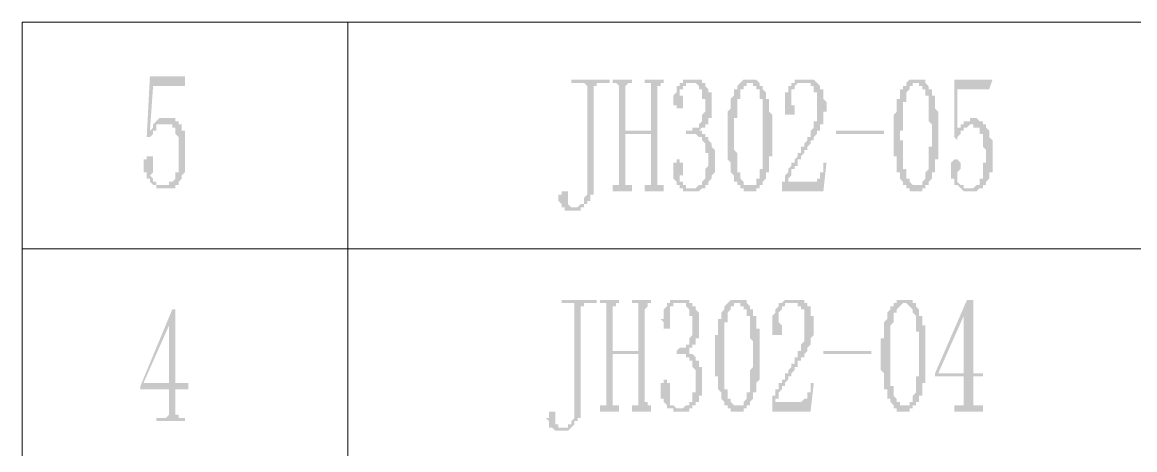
# Model space of a CAD drawing. Header units: millimetres. Extents: x 0 to 275, y 0 to 194.
# Drawn here: x 65.53 to 87.67, y 25.64 to 34.14 of the extents above; entities that cross this region are included whole.
import ezdxf

# ---------------------------------------------------------------- set-up
doc = ezdxf.new("R2010")
doc.units = ezdxf.units.MM

msp = doc.modelspace()

# ---------------------------------------------------------------- hatches: boundary and pattern name
h = msp.add_hatch(color=0)
h.dxf.hatch_style = 2
h.paths.add_polyline_path([(68.453, 32.236833), (68.5165, 32.236833), (68.58, 32.236833), (68.58, 32.173333), (68.6435, 32.173333), (68.6435, 32.109833), (68.707, 32.109833), (68.707, 32.046333), (68.707, 31.982833), (68.7705, 31.982833), (68.7705, 31.919333), (68.7705, 31.855833), (68.7705, 31.792333), (68.7705, 31.728833), (68.7705, 31.665333), (68.7705, 31.601833), (68.7705, 31.538333), (68.7705, 31.474833), (68.7705, 31.411333), (68.7705, 31.347833), (68.7705, 31.284333), (68.7705, 31.220833), (68.7705, 31.157333), (68.707, 31.093833), (68.707, 31.030333), (68.6435, 30.966833), (68.6435, 30.903333), (68.58, 30.903333), (68.58, 30.839833), (68.5165, 30.839833), (68.453, 30.839833), (68.3895, 30.839833), (68.326, 30.839833), (68.2625, 30.839833), (68.199, 30.839833), (68.199, 30.903333), (68.1355, 30.903333), (68.072, 30.966833), (68.072, 31.030333), (68.0085, 31.030333), (68.0085, 31.093833), (68.0085, 31.157333), (67.945, 31.157333), (67.945, 31.220833), (67.945, 31.284333), (67.945, 31.347833), (67.945, 31.411333), (68.0085, 31.411333), (68.0085, 31.474833), (68.072, 31.474833), (68.1355, 31.474833), (68.1355, 31.411333), (68.1355, 31.347833), (68.1355, 31.284333), (68.1355, 31.220833), (68.1355, 31.157333), (68.072, 31.093833), (68.1355, 31.030333), (68.1355, 30.966833), (68.199, 30.966833), (68.199, 30.903333), (68.2625, 30.903333), (68.326, 30.903333), (68.3895, 30.903333), (68.453, 30.903333), (68.453, 30.966833), (68.5165, 30.966833), (68.58, 31.030333), (68.58, 31.093833), (68.58, 31.157333), (68.6435, 31.157333), (68.6435, 31.220833), (68.6435, 31.284333), (68.6435, 31.347833), (68.6435, 31.411333), (68.6435, 31.474833), (68.6435, 31.538333), (68.6435, 31.601833), (68.6435, 31.665333), (68.6435, 31.728833), (68.6435, 31.792333), (68.6435, 31.855833), (68.58, 31.919333), (68.58, 31.982833), (68.58, 32.046333), (68.5165, 32.046333), (68.5165, 32.109833), (68.453, 32.109833), (68.3895, 32.109833), (68.326, 32.109833), (68.2625, 32.109833), (68.199, 32.109833), (68.199, 32.046333), (68.199, 31.982833), (68.1355, 31.982833), (68.1355, 31.919333), (68.072, 31.855833), (68.0085, 31.855833), (68.072, 33.062333), (68.7705, 33.062333), (68.7705, 32.871833), (68.1355, 32.871833), (68.072, 31.982833), (68.1355, 32.046333), (68.1355, 32.109833), (68.199, 32.173333), (68.2625, 32.236833), (68.326, 32.236833), (68.3895, 32.236833)])
h = msp.add_hatch(color=0)
h.dxf.hatch_style = 2
h.paths.add_polyline_path([(76.7715, 32.808333), (76.7715, 32.871833), (76.708, 32.935333), (76.454, 32.935333), (76.454, 32.998833), (77.216, 32.998833), (77.216, 32.935333), (76.962, 32.935333), (76.962, 32.871833), (76.8985, 32.871833), (76.8985, 32.808333), (76.8985, 30.966833), (76.8985, 30.903333), (76.8985, 30.839833), (76.8985, 30.776333), (76.8985, 30.712833), (76.835, 30.712833), (76.835, 30.649333), (76.835, 30.585833), (76.7715, 30.585833), (76.7715, 30.522333), (76.708, 30.522333), (76.708, 30.458833), (76.6445, 30.458833), (76.6445, 30.395333), (76.581, 30.395333), (76.5175, 30.395333), (76.454, 30.395333), (76.3905, 30.395333), (76.327, 30.395333), (76.327, 30.458833), (76.2635, 30.458833), (76.2635, 30.522333), (76.2, 30.585833), (76.2, 30.649333), (76.2, 30.712833), (76.2635, 30.712833), (76.2635, 30.776333), (76.327, 30.776333), (76.3905, 30.776333), (76.3905, 30.712833), (76.3905, 30.649333), (76.3905, 30.585833), (76.3905, 30.522333), (76.454, 30.458833), (76.5175, 30.458833), (76.581, 30.458833), (76.6445, 30.522333), (76.708, 30.522333), (76.708, 30.585833), (76.708, 30.649333), (76.7715, 30.712833), (76.7715, 30.776333), (76.7715, 30.839833), (76.7715, 30.903333), (76.7715, 30.966833)])
h = msp.add_hatch(color=0)
h.dxf.hatch_style = 2
h.paths.add_polyline_path([(78.1685, 30.966833), (78.1685, 30.903333), (78.232, 30.903333), (78.2955, 30.903333), (78.2955, 30.776333), (77.9145, 30.776333), (77.9145, 30.903333), (77.978, 30.903333), (78.0415, 30.903333), (78.0415, 30.966833), (78.0415, 31.919333), (77.5335, 31.919333), (77.5335, 30.966833), (77.5335, 30.903333), (77.597, 30.903333), (77.6605, 30.903333), (77.6605, 30.776333), (77.2795, 30.776333), (77.2795, 30.903333), (77.343, 30.903333), (77.4065, 30.903333), (77.4065, 30.966833), (77.4065, 32.808333), (77.4065, 32.871833), (77.343, 32.935333), (77.2795, 32.935333), (77.2795, 32.998833), (77.6605, 32.998833), (77.6605, 32.935333), (77.597, 32.935333), (77.5335, 32.871833), (77.5335, 32.808333), (77.5335, 31.982833), (78.0415, 31.982833), (78.0415, 32.808333), (78.0415, 32.871833), (78.0415, 32.935333), (77.978, 32.935333), (77.9145, 32.935333), (77.9145, 32.998833), (78.2955, 32.998833), (78.2955, 32.935333), (78.232, 32.935333), (78.232, 32.871833), (78.1685, 32.871833), (78.1685, 32.808333)])
h = msp.add_hatch(color=0)
h.dxf.hatch_style = 2
h.paths.add_polyline_path([(79.3115, 31.411333), (79.3115, 31.347833), (79.3115, 31.284333), (79.3115, 31.220833), (79.3115, 31.157333), (79.248, 31.093833), (79.248, 31.030333), (79.1845, 30.966833), (79.1845, 30.903333), (79.121, 30.903333), (79.121, 30.839833), (79.0575, 30.839833), (78.994, 30.776333), (78.9305, 30.776333), (78.867, 30.776333), (78.8035, 30.776333), (78.74, 30.776333), (78.6765, 30.776333), (78.6765, 30.839833), (78.613, 30.839833), (78.613, 30.903333), (78.5495, 30.903333), (78.5495, 30.966833), (78.486, 31.030333), (78.486, 31.093833), (78.486, 31.157333), (78.486, 31.220833), (78.486, 31.284333), (78.486, 31.347833), (78.5495, 31.347833), (78.5495, 31.411333), (78.613, 31.411333), (78.613, 31.347833), (78.6765, 31.347833), (78.6765, 31.284333), (78.6765, 31.220833), (78.6765, 31.157333), (78.6765, 31.093833), (78.613, 31.093833), (78.613, 31.030333), (78.613, 30.966833), (78.6765, 30.966833), (78.6765, 30.903333), (78.74, 30.903333), (78.74, 30.839833), (78.8035, 30.839833), (78.867, 30.839833), (78.9305, 30.839833), (78.994, 30.903333), (79.0575, 30.903333), (79.0575, 30.966833), (79.121, 31.030333), (79.121, 31.093833), (79.121, 31.157333), (79.121, 31.220833), (79.1845, 31.284333), (79.1845, 31.347833), (79.1845, 31.411333), (79.1845, 31.474833), (79.1845, 31.538333), (79.121, 31.538333), (79.121, 31.601833), (79.121, 31.665333), (79.121, 31.728833), (79.0575, 31.792333), (79.0575, 31.855833), (78.994, 31.855833), (78.9305, 31.919333), (78.867, 31.919333), (78.8035, 31.919333), (78.74, 31.919333), (78.74, 31.982833), (78.8035, 31.982833), (78.867, 31.982833), (78.867, 32.046333), (78.9305, 32.046333), (78.994, 32.046333), (78.994, 32.109833), (79.0575, 32.173333), (79.0575, 32.236833), (79.0575, 32.300333), (79.121, 32.363833), (79.121, 32.427333), (79.121, 32.490833), (79.121, 32.554333), (79.121, 32.617833), (79.0575, 32.617833), (79.0575, 32.681333), (79.0575, 32.744833), (79.0575, 32.808333), (78.994, 32.808333), (78.994, 32.871833), (78.9305, 32.935333), (78.867, 32.935333), (78.8035, 32.935333), (78.74, 32.935333), (78.74, 32.871833), (78.6765, 32.871833), (78.6765, 32.808333), (78.613, 32.808333), (78.613, 32.744833), (78.613, 32.681333), (78.6765, 32.681333), (78.6765, 32.617833), (78.6765, 32.554333), (78.6765, 32.490833), (78.6765, 32.427333), (78.613, 32.427333), (78.5495, 32.427333), (78.5495, 32.490833), (78.486, 32.490833), (78.486, 32.554333), (78.486, 32.617833), (78.486, 32.681333), (78.5495, 32.744833), (78.5495, 32.808333), (78.5495, 32.871833), (78.613, 32.871833), (78.613, 32.935333), (78.6765, 32.935333), (78.6765, 32.998833), (78.74, 32.998833), (78.8035, 32.998833), (78.867, 32.998833), (78.9305, 32.998833), (78.994, 32.998833), (79.0575, 32.998833), (79.0575, 32.935333), (79.121, 32.935333), (79.121, 32.871833), (79.1845, 32.808333), (79.1845, 32.744833), (79.248, 32.744833), (79.248, 32.681333), (79.248, 32.617833), (79.248, 32.554333), (79.248, 32.490833), (79.248, 32.427333), (79.248, 32.363833), (79.248, 32.300333), (79.248, 32.236833), (79.1845, 32.236833), (79.1845, 32.173333), (79.1845, 32.109833), (79.121, 32.109833), (79.121, 32.046333), (79.0575, 32.046333), (78.994, 31.982833), (79.0575, 31.982833), (79.0575, 31.919333), (79.121, 31.919333), (79.121, 31.855833), (79.1845, 31.855833), (79.1845, 31.792333), (79.248, 31.728833), (79.248, 31.665333), (79.3115, 31.601833), (79.3115, 31.538333), (79.3115, 31.474833)])
h = msp.add_hatch(color=0)
h.paths.add_polyline_path([(80.01, 32.935333), (79.9465, 32.935333), (79.9465, 32.871833), (79.883, 32.871833), (79.883, 32.808333), (79.8195, 32.808333), (79.8195, 32.744833), (79.8195, 32.681333), (79.8195, 32.617833), (79.756, 32.617833), (79.756, 32.554333), (79.756, 32.490833), (79.756, 32.427333), (79.756, 32.363833), (79.756, 32.300333), (79.756, 32.236833), (79.6925, 32.236833), (79.6925, 32.173333), (79.6925, 32.109833), (79.6925, 32.046333), (79.6925, 31.982833), (79.6925, 31.919333), (79.6925, 31.855833), (79.6925, 31.792333), (79.6925, 31.728833), (79.6925, 31.665333), (79.6925, 31.601833), (79.756, 31.538333), (79.756, 31.474833), (79.756, 31.411333), (79.756, 31.347833), (79.756, 31.284333), (79.756, 31.220833), (79.756, 31.157333), (79.8195, 31.157333), (79.8195, 31.093833), (79.8195, 31.030333), (79.883, 30.966833), (79.883, 30.903333), (79.9465, 30.903333), (80.01, 30.903333), (80.0735, 30.903333), (80.137, 30.903333), (80.137, 30.966833), (80.137, 31.030333), (80.2005, 31.030333), (80.2005, 31.093833), (80.2005, 31.157333), (80.2005, 31.220833), (80.264, 31.220833), (80.264, 31.284333), (80.264, 31.347833), (80.264, 31.411333), (80.264, 31.474833), (80.264, 31.538333), (80.264, 31.601833), (80.264, 31.665333), (80.264, 31.728833), (80.264, 31.792333), (80.264, 31.855833), (80.264, 31.919333), (80.264, 31.982833), (80.264, 32.046333), (80.264, 32.109833), (80.264, 32.173333), (80.264, 32.236833), (80.264, 32.300333), (80.264, 32.363833), (80.264, 32.427333), (80.264, 32.490833), (80.264, 32.554333), (80.264, 32.617833), (80.2005, 32.617833), (80.2005, 32.681333), (80.2005, 32.744833), (80.2005, 32.808333), (80.137, 32.808333), (80.137, 32.871833), (80.0735, 32.871833), (80.0735, 32.935333)])
h.paths.add_polyline_path([(80.01, 30.776333), (79.9465, 30.776333), (79.883, 30.776333), (79.883, 30.839833), (79.8195, 30.839833), (79.8195, 30.903333), (79.756, 30.903333), (79.756, 30.966833), (79.6925, 30.966833), (79.6925, 31.030333), (79.6925, 31.093833), (79.629, 31.157333), (79.629, 31.220833), (79.629, 31.284333), (79.629, 31.347833), (79.5655, 31.411333), (79.5655, 31.474833), (79.5655, 31.538333), (79.5655, 31.601833), (79.5655, 31.665333), (79.5655, 31.728833), (79.5655, 31.792333), (79.5655, 31.855833), (79.5655, 31.919333), (79.5655, 31.982833), (79.5655, 32.046333), (79.5655, 32.109833), (79.5655, 32.173333), (79.5655, 32.236833), (79.5655, 32.300333), (79.5655, 32.363833), (79.629, 32.427333), (79.629, 32.490833), (79.629, 32.554333), (79.629, 32.617833), (79.6925, 32.681333), (79.6925, 32.744833), (79.6925, 32.808333), (79.756, 32.808333), (79.756, 32.871833), (79.8195, 32.935333), (79.883, 32.998833), (79.9465, 32.998833), (80.01, 32.998833), (80.0735, 32.998833), (80.137, 32.998833), (80.2005, 32.935333), (80.2005, 32.871833), (80.264, 32.871833), (80.264, 32.808333), (80.3275, 32.744833), (80.3275, 32.681333), (80.3275, 32.617833), (80.391, 32.617833), (80.391, 32.554333), (80.391, 32.490833), (80.391, 32.427333), (80.391, 32.363833), (80.4545, 32.300333), (80.4545, 32.236833), (80.4545, 32.173333), (80.4545, 32.109833), (80.4545, 32.046333), (80.4545, 31.982833), (80.4545, 31.919333), (80.4545, 31.855833), (80.4545, 31.792333), (80.4545, 31.728833), (80.4545, 31.665333), (80.4545, 31.601833), (80.4545, 31.538333), (80.4545, 31.474833), (80.391, 31.474833), (80.391, 31.411333), (80.391, 31.347833), (80.391, 31.284333), (80.391, 31.220833), (80.391, 31.157333), (80.3275, 31.157333), (80.3275, 31.093833), (80.3275, 31.030333), (80.264, 30.966833), (80.264, 30.903333), (80.2005, 30.903333), (80.2005, 30.839833), (80.137, 30.839833), (80.137, 30.776333), (80.0735, 30.776333)])
h = msp.add_hatch(color=0)
h.dxf.hatch_style = 2
h.paths.add_polyline_path([(81.3435, 32.490833), (81.3435, 32.554333), (81.3435, 32.617833), (81.3435, 32.681333), (81.3435, 32.744833), (81.28, 32.744833), (81.28, 32.808333), (81.28, 32.871833), (81.2165, 32.871833), (81.2165, 32.935333), (81.153, 32.935333), (81.0895, 32.935333), (81.026, 32.935333), (80.9625, 32.935333), (80.899, 32.871833), (80.899, 32.808333), (80.8355, 32.808333), (80.8355, 32.744833), (80.8355, 32.681333), (80.8355, 32.617833), (80.8355, 32.554333), (80.8355, 32.490833), (80.899, 32.490833), (80.899, 32.427333), (80.899, 32.363833), (80.899, 32.300333), (80.8355, 32.300333), (80.772, 32.300333), (80.7085, 32.300333), (80.7085, 32.363833), (80.7085, 32.427333), (80.7085, 32.490833), (80.7085, 32.554333), (80.7085, 32.617833), (80.7085, 32.681333), (80.7085, 32.744833), (80.772, 32.744833), (80.772, 32.808333), (80.772, 32.871833), (80.8355, 32.871833), (80.8355, 32.935333), (80.899, 32.935333), (80.899, 32.998833), (80.9625, 32.998833), (81.026, 32.998833), (81.0895, 32.998833), (81.153, 32.998833), (81.2165, 32.998833), (81.28, 32.998833), (81.3435, 32.935333), (81.407, 32.871833), (81.407, 32.808333), (81.4705, 32.808333), (81.4705, 32.744833), (81.4705, 32.681333), (81.4705, 32.617833), (81.534, 32.554333), (81.534, 32.490833), (81.534, 32.427333), (81.534, 32.363833), (81.4705, 32.363833), (81.4705, 32.300333), (81.4705, 32.236833), (81.4705, 32.173333), (81.4705, 32.109833), (81.407, 32.109833), (81.407, 32.046333), (81.407, 31.982833), (81.3435, 31.982833), (81.3435, 31.919333), (81.28, 31.855833), (81.28, 31.792333), (81.2165, 31.792333), (81.2165, 31.728833), (81.153, 31.665333), (81.153, 31.601833), (81.0895, 31.601833), (81.0895, 31.538333), (81.026, 31.474833), (81.026, 31.411333), (80.9625, 31.411333), (80.9625, 31.347833), (80.9625, 31.284333), (80.899, 31.284333), (80.899, 31.220833), (80.8355, 31.220833), (80.8355, 31.157333), (80.8355, 31.093833), (80.772, 31.030333), (80.772, 30.966833), (81.28, 30.966833), (81.3435, 30.966833), (81.3435, 31.030333), (81.407, 31.030333), (81.407, 31.093833), (81.407, 31.157333), (81.4705, 31.157333), (81.4705, 31.220833), (81.4705, 31.284333), (81.4705, 31.347833), (81.534, 31.347833), (81.4705, 30.776333), (80.645, 30.776333), (80.645, 30.966833), (80.7085, 30.966833), (80.7085, 31.030333), (80.7085, 31.093833), (80.772, 31.157333), (80.772, 31.220833), (80.8355, 31.284333), (80.8355, 31.347833), (80.899, 31.347833), (80.899, 31.411333), (80.9625, 31.474833), (80.9625, 31.538333), (81.026, 31.538333), (81.026, 31.601833), (81.026, 31.665333), (81.0895, 31.665333), (81.0895, 31.728833), (81.153, 31.792333), (81.153, 31.855833), (81.2165, 31.855833), (81.2165, 31.919333), (81.2165, 31.982833), (81.28, 32.046333), (81.28, 32.109833), (81.28, 32.173333), (81.3435, 32.173333), (81.3435, 32.236833), (81.3435, 32.300333), (81.3435, 32.363833), (81.3435, 32.427333)])
h = msp.add_hatch(color=0)
h.paths.add_polyline_path([(83.312, 32.935333), (83.2485, 32.935333), (83.2485, 32.871833), (83.185, 32.871833), (83.185, 32.808333), (83.1215, 32.744833), (83.1215, 32.681333), (83.1215, 32.617833), (83.1215, 32.554333), (83.058, 32.554333), (83.058, 32.490833), (83.058, 32.427333), (83.058, 32.363833), (83.058, 32.300333), (83.058, 32.236833), (83.058, 32.173333), (83.058, 32.109833), (83.058, 32.046333), (83.058, 31.982833), (82.9945, 31.982833), (82.9945, 31.919333), (82.9945, 31.855833), (82.9945, 31.792333), (83.058, 31.792333), (83.058, 31.728833), (83.058, 31.665333), (83.058, 31.601833), (83.058, 31.538333), (83.058, 31.474833), (83.058, 31.411333), (83.058, 31.347833), (83.058, 31.284333), (83.058, 31.220833), (83.1215, 31.220833), (83.1215, 31.157333), (83.1215, 31.093833), (83.1215, 31.030333), (83.185, 31.030333), (83.185, 30.966833), (83.2485, 30.903333), (83.312, 30.903333), (83.3755, 30.903333), (83.439, 30.903333), (83.439, 30.966833), (83.5025, 31.030333), (83.5025, 31.093833), (83.5025, 31.157333), (83.566, 31.220833), (83.566, 31.284333), (83.566, 31.347833), (83.566, 31.411333), (83.566, 31.474833), (83.566, 31.538333), (83.566, 31.601833), (83.566, 31.665333), (83.6295, 31.665333), (83.6295, 31.728833), (83.6295, 31.792333), (83.6295, 31.855833), (83.6295, 31.919333), (83.6295, 31.982833), (83.6295, 32.046333), (83.6295, 32.109833), (83.566, 32.173333), (83.566, 32.236833), (83.566, 32.300333), (83.566, 32.363833), (83.566, 32.427333), (83.566, 32.490833), (83.566, 32.554333), (83.566, 32.617833), (83.566, 32.681333), (83.5025, 32.681333), (83.5025, 32.744833), (83.5025, 32.808333), (83.439, 32.808333), (83.439, 32.871833), (83.3755, 32.871833), (83.3755, 32.935333)])
h.paths.add_polyline_path([(83.312, 30.776333), (83.2485, 30.776333), (83.185, 30.776333), (83.185, 30.839833), (83.1215, 30.839833), (83.1215, 30.903333), (83.058, 30.903333), (83.058, 30.966833), (82.9945, 31.030333), (82.9945, 31.093833), (82.9945, 31.157333), (82.931, 31.157333), (82.931, 31.220833), (82.931, 31.284333), (82.931, 31.347833), (82.931, 31.411333), (82.931, 31.474833), (82.8675, 31.474833), (82.8675, 31.538333), (82.8675, 31.601833), (82.8675, 31.665333), (82.8675, 31.728833), (82.8675, 31.792333), (82.8675, 31.855833), (82.8675, 31.919333), (82.8675, 31.982833), (82.8675, 32.046333), (82.8675, 32.109833), (82.8675, 32.173333), (82.8675, 32.236833), (82.8675, 32.300333), (82.931, 32.363833), (82.931, 32.427333), (82.931, 32.490833), (82.931, 32.554333), (82.931, 32.617833), (82.9945, 32.617833), (82.9945, 32.681333), (82.9945, 32.744833), (82.9945, 32.808333), (83.058, 32.808333), (83.058, 32.871833), (83.1215, 32.871833), (83.1215, 32.935333), (83.185, 32.998833), (83.2485, 32.998833), (83.312, 32.998833), (83.3755, 32.998833), (83.439, 32.998833), (83.5025, 32.998833), (83.5025, 32.935333), (83.566, 32.871833), (83.566, 32.808333), (83.6295, 32.808333), (83.6295, 32.744833), (83.6295, 32.681333), (83.693, 32.681333), (83.693, 32.617833), (83.693, 32.554333), (83.693, 32.490833), (83.693, 32.427333), (83.7565, 32.363833), (83.7565, 32.300333), (83.7565, 32.236833), (83.7565, 32.173333), (83.7565, 32.109833), (83.7565, 32.046333), (83.7565, 31.982833), (83.7565, 31.919333), (83.7565, 31.855833), (83.7565, 31.792333), (83.7565, 31.728833), (83.7565, 31.665333), (83.7565, 31.601833), (83.7565, 31.538333), (83.7565, 31.474833), (83.7565, 31.411333), (83.693, 31.411333), (83.693, 31.347833), (83.693, 31.284333), (83.693, 31.220833), (83.693, 31.157333), (83.6295, 31.157333), (83.6295, 31.093833), (83.6295, 31.030333), (83.566, 30.966833), (83.566, 30.903333), (83.5025, 30.903333), (83.5025, 30.839833), (83.439, 30.839833), (83.439, 30.776333), (83.3755, 30.776333)])
h = msp.add_hatch(color=0)
h.dxf.hatch_style = 2
h.paths.add_polyline_path([(84.455, 32.236833), (84.5185, 32.236833), (84.582, 32.173333), (84.6455, 32.173333), (84.6455, 32.109833), (84.709, 32.109833), (84.709, 32.046333), (84.7725, 31.982833), (84.7725, 31.919333), (84.7725, 31.855833), (84.836, 31.792333), (84.836, 31.728833), (84.836, 31.665333), (84.836, 31.601833), (84.836, 31.538333), (84.836, 31.474833), (84.836, 31.411333), (84.836, 31.347833), (84.836, 31.284333), (84.836, 31.220833), (84.836, 31.157333), (84.7725, 31.157333), (84.7725, 31.093833), (84.7725, 31.030333), (84.709, 30.966833), (84.709, 30.903333), (84.6455, 30.903333), (84.6455, 30.839833), (84.582, 30.839833), (84.5185, 30.776333), (84.455, 30.776333), (84.3915, 30.776333), (84.328, 30.776333), (84.2645, 30.776333), (84.201, 30.839833), (84.1375, 30.903333), (84.074, 30.903333), (84.074, 30.966833), (84.074, 31.030333), (84.0105, 31.030333), (84.0105, 31.093833), (84.0105, 31.157333), (84.0105, 31.220833), (84.0105, 31.284333), (84.0105, 31.347833), (84.074, 31.411333), (84.1375, 31.411333), (84.201, 31.347833), (84.201, 31.284333), (84.201, 31.220833), (84.1375, 31.157333), (84.1375, 31.093833), (84.1375, 31.030333), (84.1375, 30.966833), (84.201, 30.903333), (84.2645, 30.903333), (84.2645, 30.839833), (84.328, 30.839833), (84.3915, 30.839833), (84.455, 30.839833), (84.5185, 30.903333), (84.582, 30.903333), (84.582, 30.966833), (84.582, 31.030333), (84.6455, 31.030333), (84.6455, 31.093833), (84.6455, 31.157333), (84.6455, 31.220833), (84.6455, 31.284333), (84.6455, 31.347833), (84.709, 31.347833), (84.709, 31.411333), (84.709, 31.474833), (84.709, 31.538333), (84.709, 31.601833), (84.6455, 31.665333), (84.6455, 31.728833), (84.6455, 31.792333), (84.6455, 31.855833), (84.6455, 31.919333), (84.582, 31.919333), (84.582, 31.982833), (84.582, 32.046333), (84.5185, 32.046333), (84.455, 32.046333), (84.455, 32.109833), (84.3915, 32.109833), (84.328, 32.046333), (84.2645, 32.046333), (84.2645, 31.982833), (84.201, 31.982833), (84.201, 31.919333), (84.1375, 31.855833), (84.1375, 31.792333), (84.074, 31.855833), (84.074, 32.998833), (84.836, 32.998833), (84.7725, 32.808333), (84.1375, 32.808333), (84.1375, 31.982833), (84.1375, 32.046333), (84.201, 32.046333), (84.201, 32.109833), (84.2645, 32.109833), (84.2645, 32.173333), (84.328, 32.173333), (84.3915, 32.173333), (84.3915, 32.236833)])
h = msp.add_hatch(color=0)
h.dxf.hatch_style = 2
h.paths.add_polyline_path([(81.7245, 31.919333), (81.7245, 31.982833), (82.677, 31.982833), (82.677, 31.919333)])
h = msp.add_hatch(color=0)
h.dxf.hatch_style = 2
h.paths.add_polyline_path([(76.5175, 28.426833), (76.5175, 28.490333), (76.5175, 28.553833), (76.454, 28.553833), (76.2635, 28.553833), (76.2635, 28.617333), (76.962, 28.617333), (76.962, 28.553833), (76.7715, 28.553833), (76.708, 28.553833), (76.708, 28.490333), (76.6445, 28.490333), (76.6445, 28.426833), (76.6445, 26.585333), (76.6445, 26.521833), (76.6445, 26.458333), (76.6445, 26.394833), (76.6445, 26.331333), (76.6445, 26.267833), (76.581, 26.267833), (76.581, 26.204333), (76.5175, 26.204333), (76.5175, 26.140833), (76.454, 26.077333), (76.3905, 26.013833), (76.327, 26.013833), (76.2635, 26.013833), (76.2, 26.013833), (76.1365, 26.013833), (76.073, 26.077333), (76.0095, 26.077333), (76.0095, 26.140833), (76.0095, 26.204333), (75.946, 26.267833), (76.0095, 26.267833), (76.0095, 26.331333), (76.0095, 26.394833), (76.073, 26.394833), (76.1365, 26.394833), (76.1365, 26.331333), (76.1365, 26.267833), (76.1365, 26.204333), (76.1365, 26.140833), (76.2, 26.140833), (76.2, 26.077333), (76.2635, 26.077333), (76.327, 26.077333), (76.3905, 26.077333), (76.3905, 26.140833), (76.454, 26.140833), (76.454, 26.204333), (76.5175, 26.267833), (76.5175, 26.331333), (76.5175, 26.394833), (76.5175, 26.458333), (76.5175, 26.521833), (76.5175, 26.585333)])
h = msp.add_hatch(color=0)
h.dxf.hatch_style = 2
h.paths.add_polyline_path([(77.9145, 26.585333), (77.978, 26.585333), (77.978, 26.521833), (78.0415, 26.521833), (78.0415, 26.394833), (77.6605, 26.394833), (77.6605, 26.521833), (77.724, 26.521833), (77.7875, 26.521833), (77.7875, 26.585333), (77.7875, 27.537833), (77.2795, 27.537833), (77.2795, 26.585333), (77.2795, 26.521833), (77.343, 26.521833), (77.4065, 26.521833), (77.4065, 26.394833), (77.0255, 26.394833), (77.0255, 26.521833), (77.089, 26.521833), (77.1525, 26.521833), (77.1525, 26.585333), (77.1525, 28.426833), (77.1525, 28.490333), (77.1525, 28.553833), (77.089, 28.553833), (77.0255, 28.553833), (77.0255, 28.617333), (77.4065, 28.617333), (77.4065, 28.553833), (77.343, 28.553833), (77.343, 28.490333), (77.2795, 28.490333), (77.2795, 28.426833), (77.2795, 27.601333), (77.7875, 27.601333), (77.7875, 28.426833), (77.7875, 28.490333), (77.7875, 28.553833), (77.724, 28.553833), (77.6605, 28.553833), (77.6605, 28.617333), (78.0415, 28.617333), (78.0415, 28.553833), (77.978, 28.553833), (77.978, 28.490333), (77.9145, 28.426833)])
h = msp.add_hatch(color=0)
h.dxf.hatch_style = 2
h.paths.add_polyline_path([(79.0575, 27.029833), (79.0575, 26.966333), (79.0575, 26.902833), (79.0575, 26.839333), (79.0575, 26.775833), (79.0575, 26.712333), (78.994, 26.712333), (78.994, 26.648833), (78.994, 26.585333), (78.9305, 26.585333), (78.9305, 26.521833), (78.867, 26.521833), (78.867, 26.458333), (78.8035, 26.458333), (78.8035, 26.394833), (78.74, 26.394833), (78.6765, 26.394833), (78.613, 26.394833), (78.5495, 26.394833), (78.486, 26.394833), (78.486, 26.458333), (78.4225, 26.458333), (78.359, 26.458333), (78.359, 26.521833), (78.2955, 26.585333), (78.2955, 26.648833), (78.232, 26.648833), (78.232, 26.712333), (78.232, 26.775833), (78.232, 26.839333), (78.232, 26.902833), (78.232, 26.966333), (78.2955, 26.966333), (78.2955, 27.029833), (78.359, 27.029833), (78.359, 26.966333), (78.4225, 26.966333), (78.4225, 26.902833), (78.4225, 26.839333), (78.4225, 26.775833), (78.4225, 26.712333), (78.4225, 26.648833), (78.4225, 26.585333), (78.4225, 26.521833), (78.486, 26.521833), (78.5495, 26.458333), (78.613, 26.458333), (78.6765, 26.458333), (78.74, 26.521833), (78.8035, 26.521833), (78.8035, 26.585333), (78.867, 26.585333), (78.867, 26.648833), (78.867, 26.712333), (78.867, 26.775833), (78.9305, 26.775833), (78.9305, 26.839333), (78.9305, 26.902833), (78.9305, 26.966333), (78.9305, 27.029833), (78.9305, 27.093333), (78.9305, 27.156833), (78.9305, 27.220333), (78.867, 27.283833), (78.867, 27.347333), (78.867, 27.410833), (78.8035, 27.410833), (78.8035, 27.474333), (78.74, 27.474333), (78.74, 27.537833), (78.6765, 27.537833), (78.613, 27.537833), (78.5495, 27.537833), (78.5495, 27.601333), (78.613, 27.664833), (78.6765, 27.664833), (78.74, 27.664833), (78.74, 27.728333), (78.8035, 27.728333), (78.8035, 27.791833), (78.8035, 27.855333), (78.867, 27.918833), (78.867, 27.982333), (78.867, 28.045833), (78.867, 28.109333), (78.867, 28.172833), (78.867, 28.236333), (78.867, 28.299833), (78.8035, 28.299833), (78.8035, 28.363333), (78.8035, 28.426833), (78.74, 28.490333), (78.74, 28.553833), (78.6765, 28.553833), (78.613, 28.553833), (78.5495, 28.553833), (78.486, 28.553833), (78.486, 28.490333), (78.4225, 28.490333), (78.4225, 28.426833), (78.4225, 28.363333), (78.4225, 28.299833), (78.4225, 28.236333), (78.4225, 28.172833), (78.4225, 28.109333), (78.4225, 28.045833), (78.359, 28.045833), (78.2955, 28.045833), (78.2955, 28.109333), (78.2955, 28.172833), (78.232, 28.236333), (78.2955, 28.236333), (78.2955, 28.299833), (78.2955, 28.363333), (78.2955, 28.426833), (78.359, 28.490333), (78.359, 28.553833), (78.4225, 28.553833), (78.4225, 28.617333), (78.486, 28.617333), (78.5495, 28.617333), (78.613, 28.617333), (78.6765, 28.617333), (78.74, 28.617333), (78.8035, 28.617333), (78.8035, 28.553833), (78.867, 28.553833), (78.867, 28.490333), (78.9305, 28.490333), (78.9305, 28.426833), (78.994, 28.363333), (78.994, 28.299833), (78.994, 28.236333), (78.994, 28.172833), (78.994, 28.109333), (78.994, 28.045833), (78.994, 27.982333), (78.994, 27.918833), (78.994, 27.855333), (78.9305, 27.855333), (78.9305, 27.791833), (78.9305, 27.728333), (78.867, 27.728333), (78.867, 27.664833), (78.8035, 27.664833), (78.8035, 27.601333), (78.74, 27.601333), (78.8035, 27.601333), (78.8035, 27.537833), (78.867, 27.537833), (78.9305, 27.474333), (78.9305, 27.410833), (78.994, 27.410833), (78.994, 27.347333), (78.994, 27.283833), (79.0575, 27.283833), (79.0575, 27.220333), (79.0575, 27.156833), (79.0575, 27.093333)])
h = msp.add_hatch(color=0)
h.paths.add_polyline_path([(79.756, 28.553833), (79.6925, 28.553833), (79.6925, 28.490333), (79.629, 28.490333), (79.629, 28.426833), (79.5655, 28.363333), (79.5655, 28.299833), (79.5655, 28.236333), (79.5655, 28.172833), (79.502, 28.172833), (79.502, 28.109333), (79.502, 28.045833), (79.502, 27.982333), (79.502, 27.918833), (79.502, 27.855333), (79.502, 27.791833), (79.502, 27.728333), (79.502, 27.664833), (79.502, 27.601333), (79.502, 27.537833), (79.502, 27.474333), (79.502, 27.410833), (79.502, 27.347333), (79.502, 27.283833), (79.502, 27.220333), (79.502, 27.156833), (79.502, 27.093333), (79.502, 27.029833), (79.502, 26.966333), (79.502, 26.902833), (79.502, 26.839333), (79.5655, 26.839333), (79.5655, 26.775833), (79.5655, 26.712333), (79.5655, 26.648833), (79.629, 26.648833), (79.629, 26.585333), (79.6925, 26.521833), (79.756, 26.521833), (79.8195, 26.521833), (79.883, 26.521833), (79.883, 26.585333), (79.9465, 26.648833), (79.9465, 26.712333), (79.9465, 26.775833), (80.01, 26.775833), (80.01, 26.839333), (80.01, 26.902833), (80.01, 26.966333), (80.01, 27.029833), (80.01, 27.093333), (80.01, 27.156833), (80.01, 27.220333), (80.0735, 27.283833), (80.0735, 27.347333), (80.0735, 27.410833), (80.0735, 27.474333), (80.0735, 27.537833), (80.0735, 27.601333), (80.0735, 27.664833), (80.0735, 27.728333), (80.0735, 27.791833), (80.01, 27.855333), (80.01, 27.918833), (80.01, 27.982333), (80.01, 28.045833), (80.01, 28.109333), (80.01, 28.172833), (80.01, 28.236333), (80.01, 28.299833), (79.9465, 28.299833), (79.9465, 28.363333), (79.9465, 28.426833), (79.883, 28.426833), (79.883, 28.490333), (79.8195, 28.490333), (79.8195, 28.553833)])
h.paths.add_polyline_path([(79.756, 26.394833), (79.6925, 26.394833), (79.629, 26.394833), (79.629, 26.458333), (79.5655, 26.458333), (79.5655, 26.521833), (79.502, 26.521833), (79.502, 26.585333), (79.4385, 26.648833), (79.4385, 26.712333), (79.4385, 26.775833), (79.375, 26.839333), (79.375, 26.902833), (79.375, 26.966333), (79.375, 27.029833), (79.375, 27.093333), (79.3115, 27.093333), (79.3115, 27.156833), (79.3115, 27.220333), (79.3115, 27.283833), (79.3115, 27.347333), (79.3115, 27.410833), (79.3115, 27.474333), (79.3115, 27.537833), (79.3115, 27.601333), (79.3115, 27.664833), (79.3115, 27.728333), (79.3115, 27.791833), (79.3115, 27.855333), (79.3115, 27.918833), (79.375, 27.918833), (79.375, 27.982333), (79.375, 28.045833), (79.375, 28.109333), (79.375, 28.172833), (79.375, 28.236333), (79.4385, 28.236333), (79.4385, 28.299833), (79.4385, 28.363333), (79.502, 28.426833), (79.502, 28.490333), (79.5655, 28.553833), (79.629, 28.617333), (79.6925, 28.617333), (79.756, 28.617333), (79.8195, 28.617333), (79.883, 28.617333), (79.9465, 28.617333), (79.9465, 28.553833), (80.01, 28.490333), (80.01, 28.426833), (80.0735, 28.426833), (80.0735, 28.363333), (80.0735, 28.299833), (80.137, 28.299833), (80.137, 28.236333), (80.137, 28.172833), (80.137, 28.109333), (80.137, 28.045833), (80.2005, 28.045833), (80.2005, 27.982333), (80.2005, 27.918833), (80.2005, 27.855333), (80.2005, 27.791833), (80.2005, 27.728333), (80.2005, 27.664833), (80.2005, 27.601333), (80.2005, 27.537833), (80.2005, 27.474333), (80.2005, 27.410833), (80.2005, 27.347333), (80.2005, 27.283833), (80.2005, 27.220333), (80.2005, 27.156833), (80.2005, 27.093333), (80.2005, 27.029833), (80.137, 26.966333), (80.137, 26.902833), (80.137, 26.839333), (80.137, 26.775833), (80.0735, 26.775833), (80.0735, 26.712333), (80.0735, 26.648833), (80.01, 26.585333), (80.01, 26.521833), (79.9465, 26.521833), (79.9465, 26.458333), (79.883, 26.458333), (79.883, 26.394833), (79.8195, 26.394833)])
h = msp.add_hatch(color=0)
h.dxf.hatch_style = 2
h.paths.add_polyline_path([(81.0895, 28.109333), (81.0895, 28.172833), (81.0895, 28.236333), (81.0895, 28.299833), (81.0895, 28.363333), (81.0895, 28.426833), (81.026, 28.426833), (81.026, 28.490333), (80.9625, 28.490333), (80.9625, 28.553833), (80.899, 28.553833), (80.8355, 28.553833), (80.772, 28.553833), (80.7085, 28.553833), (80.7085, 28.490333), (80.645, 28.490333), (80.645, 28.426833), (80.5815, 28.363333), (80.5815, 28.299833), (80.5815, 28.236333), (80.5815, 28.172833), (80.645, 28.109333), (80.645, 28.045833), (80.645, 27.982333), (80.645, 27.918833), (80.5815, 27.918833), (80.518, 27.918833), (80.4545, 27.918833), (80.4545, 27.982333), (80.4545, 28.045833), (80.4545, 28.109333), (80.4545, 28.172833), (80.4545, 28.236333), (80.4545, 28.299833), (80.518, 28.363333), (80.518, 28.426833), (80.5815, 28.490333), (80.5815, 28.553833), (80.645, 28.553833), (80.7085, 28.617333), (80.772, 28.617333), (80.8355, 28.617333), (80.899, 28.617333), (80.9625, 28.617333), (81.026, 28.617333), (81.0895, 28.617333), (81.0895, 28.553833), (81.153, 28.553833), (81.153, 28.490333), (81.2165, 28.490333), (81.2165, 28.426833), (81.2165, 28.363333), (81.2165, 28.299833), (81.28, 28.299833), (81.28, 28.236333), (81.28, 28.172833), (81.28, 28.109333), (81.28, 28.045833), (81.28, 27.982333), (81.28, 27.918833), (81.2165, 27.855333), (81.2165, 27.791833), (81.2165, 27.728333), (81.153, 27.664833), (81.153, 27.601333), (81.0895, 27.537833), (81.0895, 27.474333), (81.026, 27.474333), (81.026, 27.410833), (80.9625, 27.410833), (80.9625, 27.347333), (80.9625, 27.283833), (80.899, 27.283833), (80.899, 27.220333), (80.8355, 27.156833), (80.8355, 27.093333), (80.772, 27.093333), (80.772, 27.029833), (80.7085, 26.966333), (80.7085, 26.902833), (80.645, 26.902833), (80.645, 26.839333), (80.5815, 26.775833), (80.5815, 26.712333), (80.5815, 26.648833), (80.518, 26.648833), (80.518, 26.585333), (81.026, 26.585333), (81.0895, 26.648833), (81.153, 26.648833), (81.153, 26.712333), (81.153, 26.775833), (81.2165, 26.775833), (81.2165, 26.839333), (81.2165, 26.902833), (81.2165, 26.966333), (81.28, 26.966333), (81.2165, 26.394833), (80.4545, 26.394833), (80.4545, 26.585333), (80.4545, 26.648833), (80.4545, 26.712333), (80.518, 26.712333), (80.518, 26.775833), (80.518, 26.839333), (80.5815, 26.839333), (80.5815, 26.902833), (80.5815, 26.966333), (80.645, 26.966333), (80.645, 27.029833), (80.7085, 27.029833), (80.7085, 27.093333), (80.7085, 27.156833), (80.772, 27.156833), (80.772, 27.220333), (80.8355, 27.283833), (80.8355, 27.347333), (80.899, 27.347333), (80.899, 27.410833), (80.899, 27.474333), (80.9625, 27.474333), (80.9625, 27.537833), (80.9625, 27.601333), (81.026, 27.601333), (81.026, 27.664833), (81.026, 27.728333), (81.0895, 27.791833), (81.0895, 27.855333), (81.0895, 27.918833), (81.0895, 27.982333), (81.0895, 28.045833)])
h = msp.add_hatch(color=0)
h.paths.add_polyline_path([(83.058, 28.553833), (82.9945, 28.490333), (82.931, 28.426833), (82.931, 28.363333), (82.8675, 28.363333), (82.8675, 28.299833), (82.8675, 28.236333), (82.8675, 28.172833), (82.804, 28.109333), (82.804, 28.045833), (82.804, 27.982333), (82.804, 27.918833), (82.804, 27.855333), (82.804, 27.791833), (82.804, 27.728333), (82.804, 27.664833), (82.804, 27.601333), (82.804, 27.537833), (82.804, 27.474333), (82.804, 27.410833), (82.804, 27.347333), (82.804, 27.283833), (82.804, 27.220333), (82.804, 27.156833), (82.804, 27.093333), (82.804, 27.029833), (82.804, 26.966333), (82.804, 26.902833), (82.8675, 26.902833), (82.8675, 26.839333), (82.8675, 26.775833), (82.8675, 26.712333), (82.931, 26.648833), (82.931, 26.585333), (82.9945, 26.585333), (82.9945, 26.521833), (83.058, 26.521833), (83.1215, 26.521833), (83.185, 26.521833), (83.185, 26.585333), (83.2485, 26.585333), (83.2485, 26.648833), (83.2485, 26.712333), (83.312, 26.775833), (83.312, 26.839333), (83.312, 26.902833), (83.312, 26.966333), (83.312, 27.029833), (83.312, 27.093333), (83.3755, 27.093333), (83.3755, 27.156833), (83.3755, 27.220333), (83.3755, 27.283833), (83.3755, 27.347333), (83.3755, 27.410833), (83.3755, 27.474333), (83.3755, 27.537833), (83.3755, 27.601333), (83.3755, 27.664833), (83.3755, 27.728333), (83.3755, 27.791833), (83.3755, 27.855333), (83.3755, 27.918833), (83.3755, 27.982333), (83.312, 27.982333), (83.312, 28.045833), (83.312, 28.109333), (83.312, 28.172833), (83.312, 28.236333), (83.312, 28.299833), (83.2485, 28.363333), (83.2485, 28.426833), (83.185, 28.490333), (83.1215, 28.553833)])
h.paths.add_polyline_path([(83.058, 26.394833), (82.9945, 26.394833), (82.931, 26.394833), (82.931, 26.458333), (82.8675, 26.458333), (82.8675, 26.521833), (82.804, 26.585333), (82.804, 26.648833), (82.7405, 26.648833), (82.7405, 26.712333), (82.7405, 26.775833), (82.7405, 26.839333), (82.677, 26.839333), (82.677, 26.902833), (82.677, 26.966333), (82.677, 27.029833), (82.677, 27.093333), (82.677, 27.156833), (82.6135, 27.220333), (82.6135, 27.283833), (82.6135, 27.347333), (82.6135, 27.410833), (82.6135, 27.474333), (82.6135, 27.537833), (82.6135, 27.601333), (82.6135, 27.664833), (82.6135, 27.728333), (82.6135, 27.791833), (82.6135, 27.855333), (82.677, 27.855333), (82.677, 27.918833), (82.677, 27.982333), (82.677, 28.045833), (82.677, 28.109333), (82.677, 28.172833), (82.7405, 28.236333), (82.7405, 28.299833), (82.7405, 28.363333), (82.804, 28.426833), (82.804, 28.490333), (82.8675, 28.490333), (82.8675, 28.553833), (82.931, 28.553833), (82.931, 28.617333), (82.9945, 28.617333), (83.058, 28.617333), (83.1215, 28.617333), (83.185, 28.617333), (83.2485, 28.617333), (83.2485, 28.553833), (83.312, 28.553833), (83.312, 28.490333), (83.3755, 28.426833), (83.3755, 28.363333), (83.3755, 28.299833), (83.439, 28.299833), (83.439, 28.236333), (83.439, 28.172833), (83.439, 28.109333), (83.5025, 28.109333), (83.5025, 28.045833), (83.5025, 27.982333), (83.5025, 27.918833), (83.5025, 27.855333), (83.5025, 27.791833), (83.5025, 27.728333), (83.5025, 27.664833), (83.5025, 27.601333), (83.5025, 27.537833), (83.5025, 27.474333), (83.5025, 27.410833), (83.5025, 27.347333), (83.5025, 27.283833), (83.5025, 27.220333), (83.5025, 27.156833), (83.5025, 27.093333), (83.5025, 27.029833), (83.5025, 26.966333), (83.439, 26.966333), (83.439, 26.902833), (83.439, 26.839333), (83.439, 26.775833), (83.439, 26.712333), (83.3755, 26.712333), (83.3755, 26.648833), (83.3755, 26.585333), (83.312, 26.585333), (83.312, 26.521833), (83.2485, 26.521833), (83.2485, 26.458333), (83.185, 26.458333), (83.185, 26.394833), (83.1215, 26.394833)])
h = msp.add_hatch(color=0)
h.paths.add_polyline_path([(84.455, 26.648833), (84.455, 26.585333), (84.455, 26.521833), (84.5185, 26.521833), (84.582, 26.521833), (84.6455, 26.521833), (84.6455, 26.394833), (84.074, 26.394833), (84.074, 26.521833), (84.1375, 26.521833), (84.201, 26.521833), (84.2645, 26.521833), (84.2645, 26.585333), (84.2645, 26.648833), (84.2645, 27.093333), (83.693, 27.093333), (83.693, 27.156833), (84.328, 28.617333), (84.455, 28.617333), (84.455, 27.156833), (84.6455, 27.156833), (84.6455, 27.093333), (84.455, 27.093333)])
h.paths.add_polyline_path([(84.2645, 28.299833), (83.7565, 27.156833), (84.2645, 27.156833)])
h = msp.add_hatch(color=0)
h.paths.add_polyline_path([(68.58, 26.458333), (68.58, 26.394833), (68.58, 26.331333), (68.6435, 26.331333), (68.6435, 26.267833), (68.707, 26.267833), (68.7705, 26.267833), (68.7705, 26.204333), (68.199, 26.204333), (68.199, 26.267833), (68.326, 26.267833), (68.3895, 26.267833), (68.453, 26.331333), (68.453, 26.394833), (68.453, 26.458333), (68.453, 26.839333), (67.8815, 26.839333), (67.8815, 26.902833), (68.5165, 28.426833), (68.58, 28.426833), (68.58, 26.966333), (68.834, 26.966333), (68.834, 26.839333), (68.58, 26.839333)])
h.paths.add_polyline_path([(68.453, 28.109333), (67.945, 26.966333), (68.453, 26.966333)])
h = msp.add_hatch(color=0)
h.dxf.hatch_style = 2
h.paths.add_polyline_path([(81.4705, 27.537833), (81.4705, 27.601333), (82.423, 27.601333), (82.423, 27.537833)])

# ---------------------------------------------------------------- linework, layer by layer
at = {"color": 0, "lineweight": 0}
for points in [[(65.532, 34.141833), (65.532, 6.900333)], [(65.532, 34.141833), (136.779, 34.141833)], [(72.009, 34.141833), (72.009, 6.900333)], [(65.532, 29.633333), (136.779, 29.633333)]]:
    msp.add_lwpolyline(points, dxfattribs=at)

doc.saveas('drawing.dxf')
